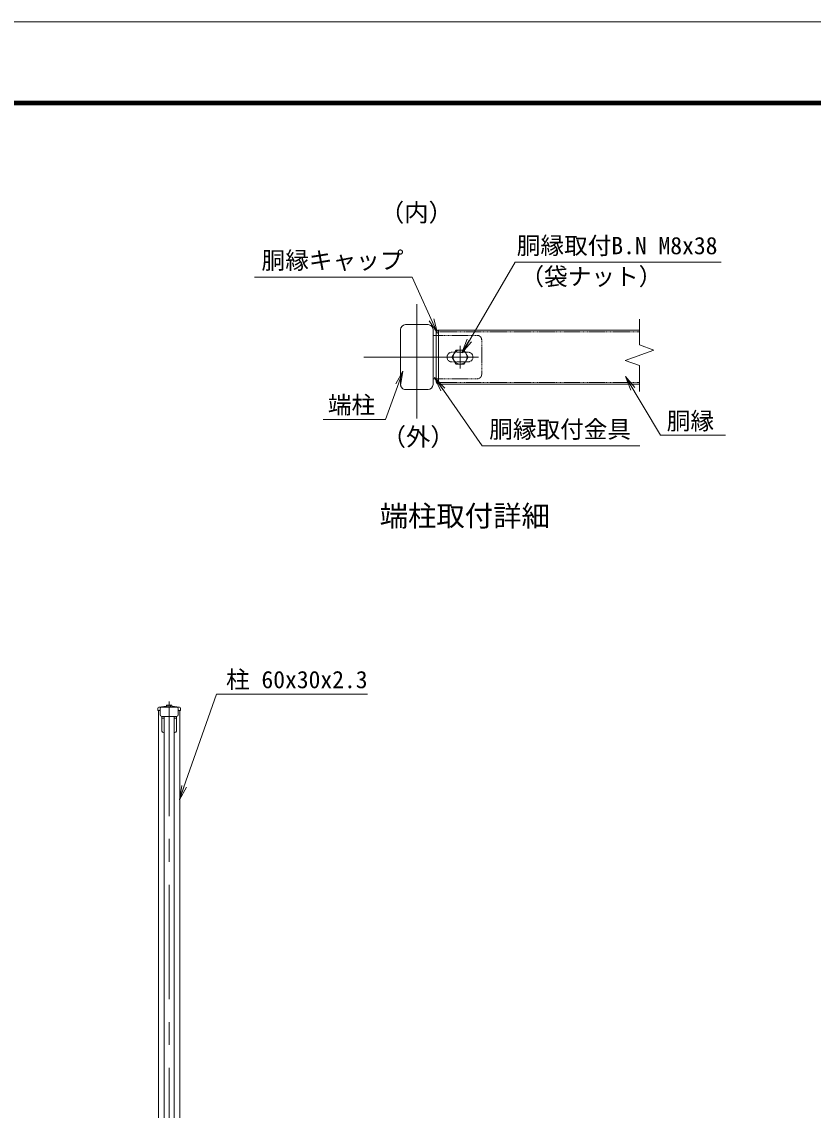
# Model space of a CAD drawing. Units: millimetres, scale not verified. Extents: x -4200 to 4200, y -2970 to 2970.
# Drawn here: x -192 to 2004, y -50 to 2970 of the extents above; entities that cross this region are included whole.
import ezdxf
from ezdxf.enums import TextEntityAlignment as Align

# ---------------------------------------------------------------- set-up
doc = ezdxf.new("R2010")
doc.units = ezdxf.units.MM
doc.header["$LTSCALE"] = 10
doc.linetypes.add('USER1', pattern=[50.8, 31.75, -6.35, 6.35, -6.35])
doc.linetypes.add('USER2', pattern=[0.375, 0.25, -0.125])
for name, color, linetype, lineweight in [('0-3_D-BMK', 2, 'USER1', 13), ('0-4_D-STR1', 1, 'Continuous', 18), ('0-5_D-TTL-TXT', 7, 'Continuous', 18), ('0-6_D-STR-DIM', 7, 'Continuous', 13), ('0-7_0', 7, 'Continuous', 18), ('0-9_D-STR3', 3, 'Continuous', 13), ('0-A_D-STR-TXT', 7, 'Continuous', 13), ('0-B_D-TTL', 7, 'Continuous', 18)]:
    doc.layers.add(name, color=color, linetype=linetype, lineweight=lineweight)
doc.styles.add('ＭＳ ゴシック', font='')
doc.styles.get('ＭＳ ゴシック').set_extended_font_data('MS Gothic')

# ---------------------------------------------------------------- blocks, each defined once
blk = doc.blocks.new('_Open')
at = {"layer": '0-7_0'}
blk.add_line((-10, 1.667), (0, 0), dxfattribs=at)
blk.add_lwpolyline([(-10, -1.667), (0, 0), (-10, 0)], dxfattribs=at)

msp = doc.modelspace()

# ---------------------------------------------------------------- linework, layer by layer
at = {"layer": '0-3_D-BMK'}
for p, q in [((903.99, 1868.86), (903.99, 2210.58)), ((1023.99, 2008.08), (1023.99, 2071.36)), ((1074.84, 2039.72), (733.13, 2039.72)), ((216.99, 1083.87), (216.99, -716.13))]:
    msp.add_line(p, q, dxfattribs=at)
at = {"layer": '0-4_D-STR1'}
for p, q in [((858.99, 2115.92), (858.99, 1963.52)), ((872.79, 2129.72), (935.19, 2129.72)), ((948.99, 1963.52), (948.99, 2115.92)), ((962.49, 2113.97), (963.99, 2113.97)), ((963.99, 2114.72), (1521.99, 2114.72)), ((957.99, 2099.72), (948.99, 2099.72)), ((957.99, 2109.47), (957.99, 1969.97)), ((957.99, 1979.72), (948.99, 1979.72)), ((962.49, 1965.47), (963.99, 1965.47)), ((872.79, 1949.72), (935.19, 1949.72)), ((185.74, 1065.87), (185.74, 1058.87)), ((185.74, 1058.87), (191.99, 1058.87)), ((186.99, 1058.87), (186.99, -701.13)), ((209.49, 1071.08), (188.74, 1068.87)), ((188.74, 1068.87), (209.49, 1068.87)), ((191.99, 1064.27), (191.99, 1047.47)), ((196.59, 1068.87), (237.39, 1068.87)), ((224.49, 1071.08), (245.24, 1068.87)), ((224.49, 1068.87), (245.24, 1068.87)), ((241.99, 1064.27), (241.99, 1047.47)), ((241.99, 1058.87), (248.24, 1058.87)), ((246.99, -701.13), (246.99, 1058.87)), ((248.24, 1065.87), (248.24, 1058.87)), ((196.59, 1042.87), (237.39, 1042.87)), ((196.99, 1042.87), (196.99, 1001.87)), ((196.99, 1038.37), (202.99, 1038.37)), ((202.99, 1042.87), (202.99, -305.13)), ((230.99, 1042.87), (230.99, -305.13)), ((230.99, 1038.37), (236.99, 1038.37)), ((200.99, 997.87), (202.99, 997.87)), ((230.99, 997.87), (232.99, 997.87))]:
    msp.add_line(p, q, dxfattribs=at)
at = {"layer": '0-4_D-STR1', "linetype": 'USER2'}
for p, q in [((1071.99, 2099.72), (957.99, 2099.72)), ((963.99, 2109.92), (1521.99, 2109.92)), ((1083.99, 1991.72), (1083.99, 2087.72)), ((1046.49, 2053.22), (1001.49, 2053.22)), ((1046.49, 2026.22), (1001.49, 2026.22)), ((1071.99, 1979.72), (957.99, 1979.72)), ((963.99, 1969.52), (1521.99, 1969.52))]:
    msp.add_line(p, q, dxfattribs=at)
at = {"layer": '0-4_D-STR1'}
for points in [[(963.99, 2114.72), (963.99, 1964.72), (1521.99, 1964.72)], [(196.99, 1042.87), (236.99, 1042.87), (236.99, 1001.87)]]:
    msp.add_lwpolyline(points, dxfattribs=at)
for centre, radius, start, end in [((872.79, 2115.92), 13.8, 90.00002, 179.99999), ((935.19, 2115.92), 13.8, 0, 90.00002), ((962.49, 2109.47), 4.5, 90.00004, 180.00004), ((872.79, 1963.52), 13.8, 179.99999, 270.00002), ((935.19, 1963.52), 13.8, 270.00002, 0), ((962.49, 1969.97), 4.5, 180.00004, 270.00004), ((188.74, 1065.87), 3, 90, 180), ((196.59, 1064.27), 4.6, 90, 180), ((237.39, 1064.27), 4.6, 0, 90), ((245.24, 1065.87), 3, 0, 90), ((196.59, 1047.47), 4.6, 180, 270), ((237.39, 1047.47), 4.6, 270, 0), ((200.99, 1001.87), 4, 180, 270), ((232.99, 1001.87), 4, 270, 0)]:
    msp.add_arc(centre, radius, start, end, dxfattribs=at)
at = {"layer": '0-4_D-STR1', "linetype": 'USER2'}
for centre, radius, start, end in [((1071.99, 2087.72), 12, 359.99999, 90), ((1001.49, 2039.72), 13.5, 90, 270), ((1046.49, 2039.72), 13.5, 270, 90), ((1071.99, 1991.72), 12, 270, 359.99999)]:
    msp.add_arc(centre, radius, start, end, dxfattribs=at)
at = {"layer": '0-6_D-STR-DIM'}
for p, q in [((1521.99, 2073.65), (1521.99, 2145.08)), ((1561.63, 2059.22), (1482.34, 2030.37)), ((1521.99, 2073.65), (1561.63, 2059.22)), ((1482.34, 2030.37), (1521.99, 2015.94)), ((1521.99, 1944.51), (1521.99, 2015.94))]:
    msp.add_line(p, q, dxfattribs=at)
at = {"layer": '0-9_D-STR3'}
for p, q in [((1046.49, 2039.75), (1035.26, 2059.19)), ((1012.71, 2020.25), (1001.49, 2039.69)), ((209.49, 1073.79), (210.5, 1074.37)), ((209.49, 1068.87), (209.49, 1073.79)), ((224.49, 1068.87), (209.49, 1068.87)), ((223.48, 1074.37), (210.5, 1074.37)), ((213.25, 1068.87), (213.25, 1073.79)), ((220.73, 1068.87), (220.73, 1073.79)), ((224.49, 1073.79), (223.48, 1074.37)), ((224.49, 1068.87), (224.49, 1073.79))]:
    msp.add_line(p, q, dxfattribs=at)
for points in [[(1035.26, 2059.19), (1012.74, 2059.2), (1001.49, 2039.69)], [(1046.49, 2039.75), (1035.24, 2020.23), (1012.71, 2020.25)]]:
    msp.add_lwpolyline(points, dxfattribs=at)
msp.add_circle((1023.99, 2039.72), 19.48, dxfattribs=at)
for centre, radius, start, end in [((210.26, 1066.48), 7.9, 67.81236, 88.31726), ((216.99, 1062.04), 12.33, 72.33186, 107.66814), ((223.71, 1066.48), 7.9, 91.68274, 112.18764)]:
    msp.add_arc(centre, radius, start, end, dxfattribs=at)
at = {"layer": '0-A_D-STR-TXT'}
for points in [[(1748.86, 2302.74), (1176.99, 2302.74), (1030.37, 2052.85)], [(453.84, 2261.85), (891.6, 2261.85), (960.36, 2108.16)], [(644.06, 1866.26), (817.37, 1866.26), (864.94, 1998.6)], [(1523.18, 1793.1), (1085.41, 1793.1), (954.51, 1981.08)], [(1760.14, 1822.75), (1580.53, 1822.75), (1484.01, 1984.11)], [(767.63, 1104.17), (347.94, 1104.17), (245.86, 813.12)]]:
    msp.add_lwpolyline(points, dxfattribs=at)
at = {"layer": '0-B_D-TTL'}
for points in [[(-4200.16, -2970.05), (4199.84, -2970.05), (4199.84, 2969.95), (-4200.16, 2969.95)], [(-3930.16, 2749.95), (3929.84, 2749.95), (3929.84, -2750.05), (-3930.16, -2750.05)], [(-3927.66, 2747.45), (3927.34, 2747.45), (3927.34, -2747.55), (-3927.66, -2747.55)], [(-3925.16, 2744.95), (3924.84, 2744.95), (3924.84, -2745.05), (-3925.16, -2745.05)], [(-3922.66, 2742.45), (3922.34, 2742.45), (3922.34, -2742.55), (-3922.66, -2742.55)], [(-3920.16, 2739.95), (3919.84, 2739.95), (3919.84, -2740.05), (-3920.16, -2740.05)]]:
    msp.add_lwpolyline(points, close=True, dxfattribs=at)

# ---------------------------------------------------------------- block references
at = {"layer": '0-A_D-STR-TXT', "xscale": 4, "yscale": 4}
for p, rotation in [((961.17, 2106.33), 294.10173), ((1029.35, 2051.13), 239.59716), ((865.62, 2000.48), 70.23082), ((953.37, 1982.72), 124.85094), ((1482.99, 1985.83), 120.88605), ((245.2, 811.24), 250.67255)]:
    msp.add_blockref('_Open', p, dxfattribs=dict(at, rotation=rotation))

# ---------------------------------------------------------------- texts
at = {"layer": '0-5_D-TTL-TXT', "style": 'ＭＳ ゴシック'}
msp.add_text('端柱取付詳細', height=57.7, dxfattribs=at).set_placement((800.96, 1552.97), align=Align.BOTTOM_LEFT)
at = {"layer": '0-A_D-STR-TXT', "style": 'ＭＳ ゴシック'}
for s, height, p in [('（内）', 49.49, (801.66, 2401.04)), ('胴縁取付B.N M8x38', 48.09, (1181.39, 2310.55)), ('胴縁キャップ', 48.09, (473.33, 2269.66)), ('（袋ナット）', 48.09, (1191.58, 2224.78)), ('端柱', 48.09, (657.44, 1868.43)), ('胴縁', 48.09, (1597.54, 1824.05)), ('（外）', 49.49, (806.61, 1778.85)), ('胴縁取付金具', 48.09, (1104.9, 1800.9)), ('柱 60x30x2.3', 48.09, (374.67, 1106.55))]:
    msp.add_text(s, height=height, dxfattribs=at).set_placement(p, align=Align.BOTTOM_LEFT)

doc.saveas('drawing.dxf')
